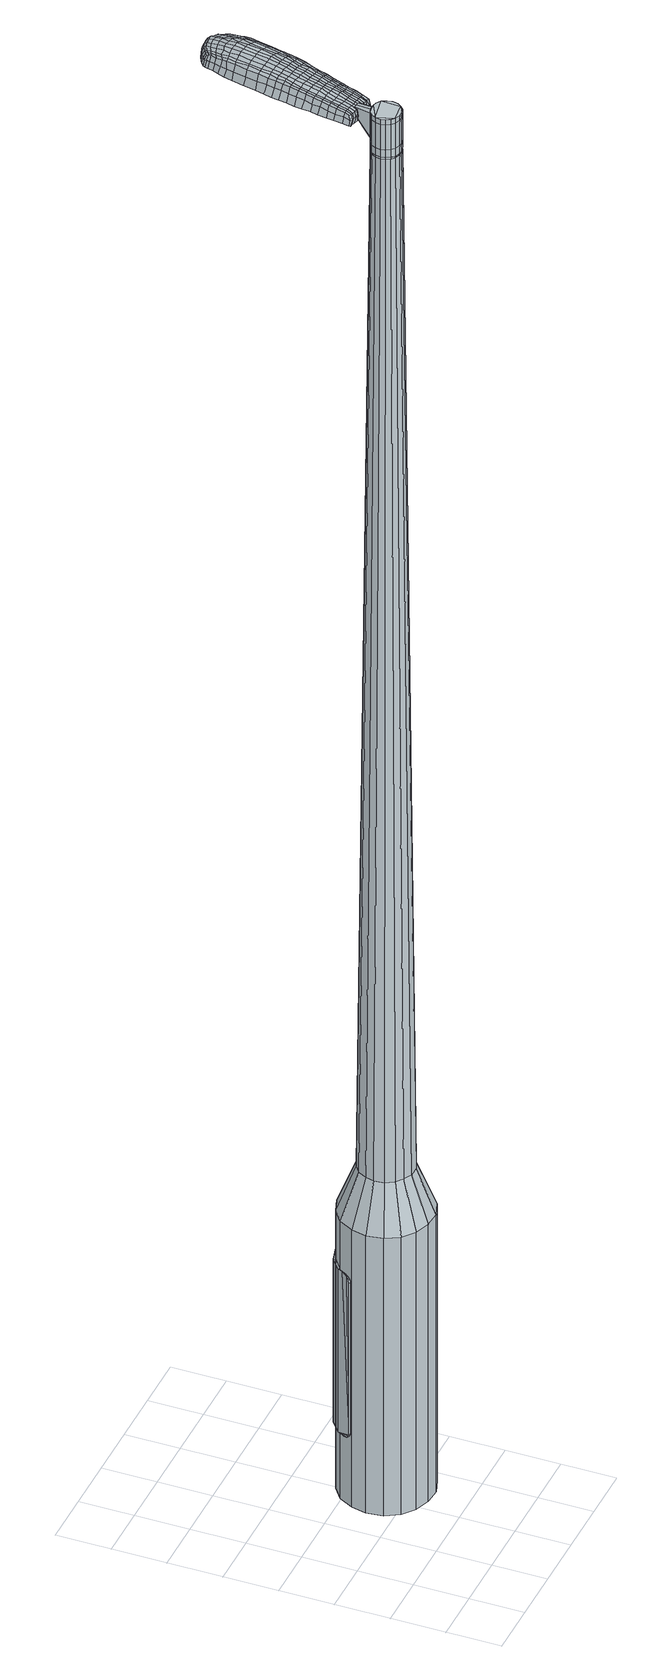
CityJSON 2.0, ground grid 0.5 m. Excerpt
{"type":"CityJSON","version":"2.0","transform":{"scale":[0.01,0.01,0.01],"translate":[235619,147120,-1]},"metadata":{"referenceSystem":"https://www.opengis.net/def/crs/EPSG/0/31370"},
"CityObjects":{
"object1":{"type":"GenericCityObject","attributes":{"cluster":632,"mean_distance_to_centroid":0.233,"new_centroid_x":235620.21,"new_centroid_y":147121.21,"mean_distance_to_camera":9.14,"H1":8.07,"H2":8.12,"Z_final":108.87,"cluster2":-1,"proj_x":235625.59,"proj_y":147122.25,"id_line":88685,"bearing_l":169.1,"distance":5.48,"orientation":"right","G_obj":79.1},"geometry":[{"type":"MultiSurface","lod":"2","boundaries":[[[0,1,2,3]],[[1,4,5,2]],[[4,6,7,5]],[[6,8,9,7]],[[8,10,11,9]],[[10,12,13,11]],[[12,14,15,13]],[[14,16,17,15]],[[16,18,19,17]],[[18,20,21,19]],[[20,22,23,21]],[[22,24,25,23]],[[24,26,27,25]],[[26,28,29,27]],[[28,30,31,29]],[[30,32,33,31]],[[32,34,35,33]],[[34,0,3,35]],[[36,37,38,39]],[[38,40,41,42]],[[41,43,42]],[[42,44,45,46]],[[45,47,46]],[[46,48,49,50]],[[49,51,50]],[[42,46,50,38]],[[50,52,39,38]],[[53,36,39]],[[2,5,7,35]],[[7,9,11,15]],[[11,13,15]],[[15,17,19,23]],[[19,21,23]],[[23,25,27,31]],[[27,29,31]],[[15,23,31,7]],[[31,33,35,7]],[[3,2,35]],[[1,0,54,55]],[[0,34,56,54]],[[34,32,57,56]],[[32,30,58,57]],[[30,28,59,58]],[[28,26,60,59]],[[26,24,61,60]],[[24,22,62,61]],[[22,20,63,62]],[[20,18,64,63]],[[18,16,65,64]],[[16,14,66,65]],[[14,12,67,66]],[[12,10,68,67]],[[10,8,69,68]],[[8,6,70,69]],[[6,4,71,70]],[[4,1,55,71]],[[55,54,72,73]],[[54,56,74,72]],[[56,57,75,74]],[[57,58,76,75]],[[58,59,77,76]],[[59,60,78,77]],[[60,61,79,78]],[[61,62,80,79]],[[62,63,81,80]],[[63,64,82,81]],[[64,65,83,82]],[[65,66,84,83]],[[66,67,85,84]],[[67,68,86,85]],[[68,69,87,86]],[[69,70,88,87]],[[70,71,89,88]],[[71,55,73,89]],[[72,90,91,92]],[[74,93,90,72]],[[94,95,93,74]],[[96,97,95,94]],[[77,98,97,96]],[[78,99,98,77]],[[79,100,99,78]],[[80,101,100,79]],[[102,103,101,80]],[[104,105,103,102]],[[83,106,105,104]],[[107,108,106,83]],[[109,110,108,107]],[[111,112,110,109]],[[113,114,112,111]],[[115,116,114,113]],[[117,118,116,115]],[[92,91,118,117]],[[119,120,121,122]],[[123,119,122,124]],[[125,123,124,126]],[[127,125,126,128]],[[129,127,128,130]],[[131,129,130,132]],[[133,131,132,134]],[[135,133,134,136]],[[137,135,136,138]],[[139,137,138,140]],[[141,139,140,142]],[[143,141,142,144]],[[145,143,144,146]],[[147,145,146,148]],[[149,147,148,150]],[[151,149,150,152]],[[73,72,92]],[[75,94,74]],[[75,76,96,94]],[[76,77,96]],[[81,102,80]],[[81,82,104,102]],[[82,83,104]],[[84,107,83]],[[84,85,109,107]],[[85,86,111,109]],[[86,87,113,111]],[[87,88,115,113]],[[88,89,117,115]],[[89,73,92,117]],[[153,91,90]],[[153,154,118,91]],[[154,155,116,118]],[[155,156,114,116]],[[156,157,112,114]],[[157,158,110,112]],[[158,159,108,110]],[[159,106,108]],[[160,105,106]],[[160,161,103,105]],[[161,101,103]],[[162,97,98]],[[162,163,95,97]],[[163,93,95]],[[39,52,151,164]],[[153,90,165,152]],[[53,39,164,120]],[[90,93,121,165]],[[36,53,120,119]],[[93,163,122,121]],[[37,36,119,123]],[[163,162,124,122]],[[38,37,123,125]],[[162,98,126,124]],[[40,38,125,127]],[[98,99,128,126]],[[41,40,127,129]],[[99,100,130,128]],[[43,41,129,131]],[[100,101,132,130]],[[42,43,131,133]],[[101,161,134,132]],[[44,42,133,135]],[[161,160,136,134]],[[45,44,135,137]],[[160,106,138,136]],[[47,45,137,139]],[[106,159,140,138]],[[46,47,139,141]],[[159,158,142,140]],[[48,46,141,143]],[[158,157,144,142]],[[49,48,143,145]],[[157,156,146,144]],[[51,49,145,147]],[[156,155,148,146]],[[50,51,147,149]],[[155,154,150,148]],[[52,50,149,151]],[[154,153,152,150]],[[151,152,166,167]],[[152,165,168,166]],[[165,121,169,168]],[[121,120,170,169]],[[120,164,171,170]],[[164,151,167,171]],[[172,173,174,175]],[[176,172,175,177]],[[172,176,178,179]],[[173,172,179,180]],[[181,182,183,184]],[[185,181,184,186]],[[181,185,187,188]],[[182,181,188,189]],[[190,191,192,193]],[[194,190,193,195]],[[190,194,196,197]],[[191,190,197,198]],[[199,200,201,202]],[[203,199,202,204]],[[199,203,205,206]],[[200,199,206,207]],[[208,209,210,211]],[[212,208,211,213]],[[208,212,214,215]],[[209,208,215,216]],[[217,218,219,220]],[[221,217,220,222]],[[217,221,223,224]],[[218,217,224,225]],[[226,227,228,229]],[[218,226,229,219]],[[226,218,225,230]],[[227,226,230,231]],[[232,233,234,235]],[[227,232,235,228]],[[232,227,231,236]],[[233,232,236,237]],[[238,176,177,239]],[[233,238,239,234]],[[238,233,237,240]],[[176,238,240,178]],[[241,242,243,244]],[[245,241,244,246]],[[241,245,247,248]],[[242,241,248,249]],[[250,251,252,253]],[[242,250,253,243]],[[250,242,249,254]],[[251,250,254,255]],[[256,257,258,259]],[[251,256,259,252]],[[256,251,255,260]],[[257,256,260,261]],[[262,263,264,265]],[[257,262,265,258]],[[262,257,261,266]],[[263,262,266,267]],[[268,173,180,269]],[[263,268,269,264]],[[268,263,267,270]],[[173,268,270,174]],[[271,272,273,274]],[[275,271,274,276]],[[271,275,277,278]],[[272,271,278,279]],[[280,281,282,283]],[[272,280,283,273]],[[280,272,279,284]],[[281,280,284,285]],[[286,287,288,289]],[[281,286,289,282]],[[286,281,285,290]],[[287,286,290,291]],[[292,185,186,293]],[[287,292,293,288]],[[292,287,291,294]],[[185,292,294,187]],[[295,296,297,298]],[[299,295,298,300]],[[295,299,301,302]],[[296,295,302,303]],[[304,305,306,307]],[[296,304,307,297]],[[304,296,303,308]],[[305,304,308,309]],[[310,311,312,313]],[[305,310,313,306]],[[310,305,309,314]],[[311,310,314,315]],[[316,317,318,319]],[[311,316,319,312]],[[316,311,315,320]],[[317,316,320,321]],[[322,182,189,323]],[[317,322,323,318]],[[322,317,321,324]],[[182,322,324,183]],[[325,211,210,326]],[[327,325,326,328]],[[325,327,329,330]],[[211,325,330,213]],[[331,327,328,332]],[[333,331,332,334]],[[331,333,335,336]],[[327,331,336,329]],[[337,333,334,338]],[[339,337,338,340]],[[337,339,341,342]],[[333,337,342,335]],[[343,339,340,344]],[[345,343,344,346]],[[343,345,347,348]],[[339,343,348,341]],[[349,345,346,350]],[[200,349,350,201]],[[349,200,207,351]],[[345,349,351,347]],[[352,353,198,197]],[[354,352,197,196]],[[352,354,355,356]],[[353,352,356,357]],[[358,359,357,356]],[[360,358,356,355]],[[358,360,361,362]],[[359,358,362,363]],[[364,365,363,362]],[[366,364,362,361]],[[364,366,367,368]],[[365,364,368,369]],[[370,371,369,368]],[[372,370,368,367]],[[370,372,205,203]],[[371,370,203,204]],[[373,374,375,376]],[[275,373,376,277]],[[373,275,276,377]],[[374,373,377,378]],[[379,194,195,380]],[[374,379,380,375]],[[379,374,378,381]],[[194,379,381,196]],[[382,383,384,385]],[[221,382,385,223]],[[382,221,222,386]],[[383,382,386,387]],[[388,389,390,391]],[[383,388,391,384]],[[388,383,387,392]],[[389,388,392,393]],[[394,191,198,395]],[[389,394,395,390]],[[394,389,393,396]],[[191,394,396,192]],[[397,398,399,400]],[[179,397,400,180]],[[397,179,178,401]],[[398,397,401,402]],[[403,404,405,406]],[[398,403,406,399]],[[403,398,402,407]],[[404,403,407,408]],[[409,202,201,410]],[[404,409,410,405]],[[409,404,408,411]],[[202,409,411,204]],[[412,413,414,415]],[[184,412,415,186]],[[412,184,183,416]],[[413,412,416,417]],[[418,206,205,419]],[[413,418,419,414]],[[418,413,417,420]],[[206,418,420,207]],[[421,422,423,424]],[[299,421,424,301]],[[421,299,300,425]],[[422,421,425,426]],[[427,212,213,428]],[[422,427,428,423]],[[427,422,426,429]],[[212,427,429,214]],[[430,431,432,433]],[[245,430,433,247]],[[430,245,246,434]],[[431,430,434,435]],[[436,437,438,439]],[[431,436,439,432]],[[436,431,435,440]],[[437,436,440,441]],[[442,209,216,443]],[[437,442,443,438]],[[442,437,441,444]],[[209,442,444,210]],[[445,446,435,434]],[[244,445,434,246]],[[445,244,243,447]],[[446,445,447,448]],[[449,450,441,440]],[[446,449,440,435]],[[449,446,448,451]],[[450,449,451,452]],[[453,326,210,444]],[[450,453,444,441]],[[453,450,452,454]],[[326,453,454,328]],[[455,456,457,458]],[[302,455,458,303]],[[455,302,301,424]],[[456,455,424,423]],[[459,330,329,460]],[[456,459,460,457]],[[459,456,423,428]],[[330,459,428,213]],[[461,462,448,447]],[[253,461,447,243]],[[461,253,252,463]],[[462,461,463,464]],[[465,466,452,451]],[[462,465,451,448]],[[465,462,464,467]],[[466,465,467,468]],[[469,332,328,454]],[[466,469,454,452]],[[469,466,468,470]],[[332,469,470,334]],[[471,472,473,474]],[[308,471,474,309]],[[471,308,303,458]],[[472,471,458,457]],[[475,336,335,476]],[[472,475,476,473]],[[475,472,457,460]],[[336,475,460,329]],[[477,478,464,463]],[[259,477,463,252]],[[477,259,258,479]],[[478,477,479,480]],[[481,482,468,467]],[[478,481,467,464]],[[481,478,480,483]],[[482,481,483,484]],[[485,338,334,470]],[[482,485,470,468]],[[485,482,484,486]],[[338,485,486,340]],[[487,488,489,490]],[[314,487,490,315]],[[487,314,309,474]],[[488,487,474,473]],[[491,342,341,492]],[[488,491,492,489]],[[491,488,473,476]],[[342,491,476,335]],[[493,494,480,479]],[[265,493,479,258]],[[493,265,264,495]],[[494,493,495,496]],[[497,498,484,483]],[[494,497,483,480]],[[497,494,496,499]],[[498,497,499,500]],[[501,344,340,486]],[[498,501,486,484]],[[501,498,500,502]],[[344,501,502,346]],[[503,504,505,506]],[[320,503,506,321]],[[503,320,315,490]],[[504,503,490,489]],[[507,348,347,508]],[[504,507,508,505]],[[507,504,489,492]],[[348,507,492,341]],[[509,510,496,495]],[[269,509,495,264]],[[509,269,180,400]],[[510,509,400,399]],[[511,512,500,499]],[[510,511,499,496]],[[511,510,399,406]],[[512,511,406,405]],[[513,350,346,502]],[[512,513,502,500]],[[513,512,405,410]],[[350,513,410,201]],[[514,515,417,416]],[[324,514,416,183]],[[514,324,321,506]],[[515,514,506,505]],[[516,351,207,420]],[[515,516,420,417]],[[516,515,505,508]],[[351,516,508,347]],[[517,518,378,377]],[[274,517,377,276]],[[517,274,273,519]],[[518,517,519,520]],[[521,354,196,381]],[[518,521,381,378]],[[521,518,520,522]],[[354,521,522,355]],[[523,524,525,526]],[[224,523,526,225]],[[523,224,223,385]],[[524,523,385,384]],[[527,528,529,530]],[[524,527,530,525]],[[527,524,384,391]],[[528,527,391,390]],[[531,353,357,532]],[[528,531,532,529]],[[531,528,390,395]],[[353,531,395,198]],[[533,534,520,519]],[[283,533,519,273]],[[533,283,282,535]],[[534,533,535,536]],[[537,360,355,522]],[[534,537,522,520]],[[537,534,536,538]],[[360,537,538,361]],[[539,540,541,542]],[[230,539,542,231]],[[539,230,225,526]],[[540,539,526,525]],[[543,544,545,546]],[[540,543,546,541]],[[543,540,525,530]],[[544,543,530,529]],[[547,359,363,548]],[[544,547,548,545]],[[547,544,529,532]],[[359,547,532,357]],[[549,550,536,535]],[[289,549,535,282]],[[549,289,288,551]],[[550,549,551,552]],[[553,366,361,538]],[[550,553,538,536]],[[553,550,552,554]],[[366,553,554,367]],[[555,556,557,558]],[[236,555,558,237]],[[555,236,231,542]],[[556,555,542,541]],[[559,560,561,562]],[[556,559,562,557]],[[559,556,541,546]],[[560,559,546,545]],[[563,365,369,564]],[[560,563,564,561]],[[563,560,545,548]],[[365,563,548,363]],[[565,566,552,551]],[[293,565,551,288]],[[565,293,186,415]],[[566,565,415,414]],[[567,372,367,554]],[[566,567,554,552]],[[567,566,414,419]],[[372,567,419,205]],[[568,569,402,401]],[[240,568,401,178]],[[568,240,237,558]],[[569,568,558,557]],[[570,571,408,407]],[[569,570,407,402]],[[570,569,557,562]],[[571,570,562,561]],[[572,371,204,411]],[[571,572,411,408]],[[572,571,561,564]],[[371,572,564,369]],[[573,574,575,576]],[[576,575,577,578]],[[579,577,575,580]],[[580,575,574,581]],[[582,583,584,585]],[[585,584,586,587]],[[588,586,584,589]],[[589,584,583,590]],[[591,592,593,594]],[[594,593,595,596]],[[597,595,593,598]],[[598,593,592,599]],[[600,601,602,603]],[[603,602,604,605]],[[606,604,602,607]],[[607,602,601,608]],[[609,610,611,612]],[[612,611,613,614]],[[615,613,611,616]],[[616,611,610,617]],[[618,619,620,621]],[[621,620,622,623]],[[624,622,620,625]],[[625,620,619,626]],[[627,628,629,630]],[[630,629,619,618]],[[626,619,629,631]],[[631,629,628,632]],[[633,634,635,636]],[[636,635,628,627]],[[632,628,635,637]],[[637,635,634,638]],[[578,577,639,640]],[[640,639,634,633]],[[638,634,639,641]],[[641,639,577,579]],[[642,643,644,645]],[[645,644,646,647]],[[648,646,644,649]],[[649,644,643,650]],[[651,652,653,654]],[[654,653,643,642]],[[650,643,653,655]],[[655,653,652,656]],[[657,658,659,660]],[[660,659,652,651]],[[656,652,659,661]],[[661,659,658,662]],[[663,664,665,666]],[[666,665,658,657]],[[662,658,665,667]],[[667,665,664,668]],[[581,574,669,670]],[[670,669,664,663]],[[668,664,669,671]],[[671,669,574,573]],[[672,673,674,675]],[[675,674,676,677]],[[678,676,674,679]],[[679,674,673,680]],[[681,682,683,684]],[[684,683,673,672]],[[680,673,683,685]],[[685,683,682,686]],[[687,688,689,690]],[[690,689,682,681]],[[686,682,689,691]],[[691,689,688,692]],[[587,586,693,694]],[[694,693,688,687]],[[692,688,693,695]],[[695,693,586,588]],[[696,697,698,699]],[[699,698,700,701]],[[702,700,698,703]],[[703,698,697,704]],[[705,706,707,708]],[[708,707,697,696]],[[704,697,707,709]],[[709,707,706,710]],[[711,712,713,714]],[[714,713,706,705]],[[710,706,713,715]],[[715,713,712,716]],[[717,718,719,720]],[[720,719,712,711]],[[716,712,719,721]],[[721,719,718,722]],[[590,583,723,724]],[[724,723,718,717]],[[722,718,723,725]],[[725,723,583,582]],[[609,612,726,727]],[[727,726,728,729]],[[730,728,726,731]],[[731,726,612,614]],[[729,728,732,733]],[[733,732,734,735]],[[736,734,732,737]],[[737,732,728,730]],[[735,734,738,739]],[[739,738,740,741]],[[742,740,738,743]],[[743,738,734,736]],[[741,740,744,745]],[[745,744,746,747]],[[748,746,744,749]],[[749,744,740,742]],[[747,746,750,751]],[[751,750,601,600]],[[608,601,750,752]],[[752,750,746,748]],[[599,753,754,598]],[[598,754,755,597]],[[756,755,754,757]],[[757,754,753,758]],[[758,759,760,757]],[[757,760,761,756]],[[762,761,760,763]],[[763,760,759,764]],[[764,765,766,763]],[[763,766,767,762]],[[768,767,766,769]],[[769,766,765,770]],[[770,771,772,769]],[[769,772,773,768]],[[606,773,772,604]],[[604,772,771,605]],[[774,775,776,777]],[[777,776,676,678]],[[677,676,776,778]],[[778,776,775,779]],[[596,595,780,781]],[[781,780,775,774]],[[779,775,780,782]],[[782,780,595,597]],[[783,784,785,786]],[[786,785,622,624]],[[623,622,785,787]],[[787,785,784,788]],[[789,790,791,792]],[[792,791,784,783]],[[788,784,791,793]],[[793,791,790,794]],[[599,592,795,796]],[[796,795,790,789]],[[794,790,795,797]],[[797,795,592,591]],[[798,799,800,801]],[[801,800,580,581]],[[579,580,800,802]],[[802,800,799,803]],[[804,805,806,807]],[[807,806,799,798]],[[803,799,806,808]],[[808,806,805,809]],[[600,603,810,811]],[[811,810,805,804]],[[809,805,810,812]],[[812,810,603,605]],[[813,814,815,816]],[[816,815,585,587]],[[582,585,815,817]],[[817,815,814,818]],[[606,607,819,820]],[[820,819,814,813]],[[818,814,819,821]],[[821,819,607,608]],[[822,823,824,825]],[[825,824,700,702]],[[701,700,824,826]],[[826,824,823,827]],[[614,613,828,829]],[[829,828,823,822]],[[827,823,828,830]],[[830,828,613,615]],[[831,832,833,834]],[[834,833,646,648]],[[647,646,833,835]],[[835,833,832,836]],[[837,838,839,840]],[[840,839,832,831]],[[836,832,839,841]],[[841,839,838,842]],[[617,610,843,844]],[[844,843,838,837]],[[842,838,843,845]],[[845,843,610,609]],[[836,846,847,835]],[[835,847,645,647]],[[642,645,847,848]],[[848,847,846,849]],[[842,850,851,841]],[[841,851,846,836]],[[849,846,851,852]],[[852,851,850,853]],[[609,727,854,845]],[[845,854,850,842]],[[853,850,854,855]],[[855,854,727,729]],[[856,857,858,859]],[[859,858,703,704]],[[702,703,858,825]],[[825,858,857,822]],[[730,731,860,861]],[[861,860,857,856]],[[822,857,860,829]],[[829,860,731,614]],[[849,862,848]],[[848,862,654,642]],[[651,654,862,863]],[[863,862,864]],[[853,865,866,852]],[[852,866,862,849]],[[864,862,866,867]],[[867,866,865,868]],[[729,733,869,855]],[[855,869,865,853]],[[868,865,869,870]],[[870,869,733,735]],[[871,872,873,874]],[[874,873,709,710]],[[704,709,873,859]],[[859,873,872,856]],[[736,737,875,876]],[[876,875,872,871]],[[856,872,875,861]],[[861,875,737,730]],[[864,877,878,863]],[[863,878,660,651]],[[657,660,878,879]],[[879,878,877,880]],[[868,881,882,867]],[[867,882,877,864]],[[880,877,882,883]],[[883,882,881,884]],[[735,739,885,870]],[[870,885,881,868]],[[884,881,885,886]],[[886,885,739,741]],[[887,888,889,890]],[[890,889,715,716]],[[710,715,889,874]],[[874,889,888,871]],[[742,743,891,892]],[[892,891,888,887]],[[871,888,891,876]],[[876,891,743,736]],[[880,893,894,879]],[[879,894,666,657]],[[663,666,894,895]],[[895,894,893,896]],[[884,897,898,883]],[[883,898,893,880]],[[896,893,898,899]],[[899,898,897,900]],[[741,745,901,886]],[[886,901,897,884]],[[900,897,901,902]],[[902,901,745,747]],[[903,904,905,906]],[[906,905,721,722]],[[716,721,905,890]],[[890,905,904,887]],[[748,749,907,908]],[[908,907,904,903]],[[887,904,907,892]],[[892,907,749,742]],[[896,909,910,895]],[[895,910,670,663]],[[581,670,910,801]],[[801,910,909,798]],[[900,911,912,899]],[[899,912,909,896]],[[798,909,912,807]],[[807,912,911,804]],[[747,751,913,902]],[[902,913,911,900]],[[804,911,913,811]],[[811,913,751,600]],[[818,914,915,817]],[[817,915,725,582]],[[722,725,915,906]],[[906,915,914,903]],[[608,752,916,821]],[[821,916,914,818]],[[903,914,916,908]],[[908,916,752,748]],[[779,917,918,778]],[[778,918,675,677]],[[672,675,918,919]],[[919,918,917,920]],[[597,755,921,782]],[[782,921,917,779]],[[920,917,921,922]],[[922,921,755,756]],[[923,924,925,926]],[[926,925,625,626]],[[624,625,925,786]],[[786,925,924,783]],[[927,928,929,930]],[[930,929,924,923]],[[783,924,929,792]],[[792,929,928,789]],[[758,753,931,932]],[[932,931,928,927]],[[789,928,931,796]],[[796,931,753,599]],[[920,933,934,919]],[[919,934,684,672]],[[681,684,934,935]],[[935,934,933,936]],[[756,761,937,922]],[[922,937,933,920]],[[936,933,937,938]],[[938,937,761,762]],[[939,940,941,942]],[[942,941,631,632]],[[626,631,941,926]],[[926,941,940,923]],[[943,944,945,946]],[[946,945,940,939]],[[923,940,945,930]],[[930,945,944,927]],[[764,759,947,948]],[[948,947,944,943]],[[927,944,947,932]],[[932,947,759,758]],[[936,949,950,935]],[[935,950,690,681]],[[687,690,950,951]],[[951,950,949,952]],[[762,767,953,938]],[[938,953,949,936]],[[952,949,953,954]],[[954,953,767,768]],[[955,956,957,958]],[[958,957,637,638]],[[632,637,957,942]],[[942,957,956,939]],[[959,960,961,962]],[[962,961,956,955]],[[939,956,961,946]],[[946,961,960,943]],[[770,765,963,964]],[[964,963,960,959]],[[943,960,963,948]],[[948,963,765,764]],[[952,965,966,951]],[[951,966,694,687]],[[587,694,966,816]],[[816,966,965,813]],[[768,773,967,954]],[[954,967,965,952]],[[813,965,967,820]],[[820,967,773,606]],[[803,968,969,802]],[[802,969,641,579]],[[638,641,969,958]],[[958,969,968,955]],[[809,970,971,808]],[[808,971,968,803]],[[955,968,971,962]],[[962,971,970,959]],[[605,771,972,812]],[[812,972,970,809]],[[959,970,972,964]],[[964,972,771,770]],[[573,576,175,174]],[[576,578,177,175]],[[588,589,188,187]],[[589,590,189,188]],[[591,594,193,192]],[[594,596,195,193]],[[615,616,215,214]],[[616,617,216,215]],[[618,621,220,219]],[[621,623,222,220]],[[627,630,229,228]],[[630,618,219,229]],[[633,636,235,234]],[[636,627,228,235]],[[578,640,239,177]],[[640,633,234,239]],[[648,649,248,247]],[[649,650,249,248]],[[650,655,254,249]],[[655,656,255,254]],[[656,661,260,255]],[[661,662,261,260]],[[662,667,266,261]],[[667,668,267,266]],[[668,671,270,267]],[[671,573,174,270]],[[678,679,278,277]],[[679,680,279,278]],[[680,685,284,279]],[[685,686,285,284]],[[686,691,290,285]],[[691,692,291,290]],[[692,695,294,291]],[[695,588,187,294]],[[696,699,298,297]],[[699,701,300,298]],[[705,708,307,306]],[[708,696,297,307]],[[711,714,313,312]],[[714,705,306,313]],[[717,720,319,318]],[[720,711,312,319]],[[590,724,323,189]],[[724,717,318,323]],[[774,777,376,375]],[[777,678,277,376]],[[596,781,380,195]],[[781,774,375,380]],[[623,787,386,222]],[[787,788,387,386]],[[788,793,392,387]],[[793,794,393,392]],[[794,797,396,393]],[[797,591,192,396]],[[701,826,425,300]],[[826,827,426,425]],[[827,830,429,426]],[[830,615,214,429]],[[831,834,433,432]],[[834,648,247,433]],[[837,840,439,438]],[[840,831,432,439]],[[617,844,443,216]],[[844,837,438,443]],[[973,974,975,976]],[[977,978,976,975]],[[979,980,981,982]],[[983,984,985,986]],[[974,987,988,975]],[[989,977,975,988]],[[990,979,982,991]],[[992,993,984,983]],[[987,994,995,988]],[[995,996,989,988]],[[997,990,991,998]],[[999,993,992,1000]],[[994,1001,1002,995]],[[1002,1003,996,995]],[[1004,997,998,1005]],[[1006,999,1000,1007]],[[1008,1009,1010,1011]],[[1012,1013,1009,1008]],[[1012,1014,1015,1013]],[[1014,1016,1017,1015]],[[1018,1019,1020,1021]],[[1022,1023,1019,1018]],[[1024,1025,1023,1022]],[[1026,1027,1025,1024]],[[1021,1010,1009,1018]],[[1018,1009,1013,1022]],[[1013,1015,1024,1022]],[[1015,1017,1026,1024]],[[982,981,978,977]],[[991,982,977,989]],[[996,998,991,989]],[[1003,1005,998,996]],[[983,986,980,979]],[[992,983,979,990]],[[1000,992,990,997]],[[1007,1000,997,1004]],[[984,1008,1011,985]],[[993,1012,1008,984]],[[1014,1012,993,999]],[[1016,1014,999,1006]],[[1028,1029,1030,1031]],[[1030,1032,1033,1034]],[[1030,1034,1035,1036]],[[1030,1036,1031]],[[1037,1028,1031,1038]],[[1039,1038,1031,1040]],[[1041,1040,1031]],[[1042,1030,1029,1043]],[[1044,1042,1043,1045]],[[1046,1044,1045,1047]],[[1048,1046,1047,1049]],[[1050,1048,1049,1051]],[[1051,1052,1053,1054]],[[1051,1054,1055,1056]],[[1051,1056,1057,1058]],[[1057,1059,1060,1061]],[[1057,1061,1062,1063]],[[1057,1063,1058]],[[1051,1058,1050]],[[1064,1065,1029,1028]],[[1066,1067,1032,1030]],[[1068,1069,1041,1031]],[[1065,1070,1043,1029]],[[1071,1066,1030,1042]],[[1070,1072,1045,1043]],[[1073,1071,1042,1044]],[[1072,1074,1047,1045]],[[1075,1073,1044,1046]],[[1074,1076,1049,1047]],[[1077,1075,1046,1048]],[[1076,1078,1051,1049]],[[1079,1077,1048,1050]],[[1078,1080,1052,1051]],[[1081,1082,1059,1057]],[[1083,1079,1050,1058]],[[1053,1052,1080,1084]],[[1054,1053,1084,1085]],[[1055,1054,1085,1086]],[[1056,1055,1086,1087]],[[1057,1056,1087,1081]],[[1088,1064,1028,1037]],[[1089,1088,1037,1038]],[[1090,1089,1038,1039]],[[1091,1090,1039,1040]],[[1069,1091,1040,1041]],[[1033,1032,1067,1092]],[[1060,1059,1082,1093]],[[1034,1033,1092,1094]],[[1035,1034,1094,1095]],[[1036,1035,1095,1096]],[[1031,1036,1096,1068]],[[1061,1060,1093,1097]],[[1062,1061,1097,1098]],[[1063,1062,1098,1099]],[[1058,1063,1099,1083]]]}]}
},
"vertices":[
[127,165,384],[141,159,384],[141,159,96],[127,165,96],[152,150,384],[152,150,96],[159,137,384],[159,137,96],[162,122,384],[162,122,96],[159,108,384],[159,108,96],[151,95,384],[151,95,96],[140,86,384],[140,86,96],[126,81,384],[126,81,96],[111,82,384],[111,82,96],[97,87,384],[97,87,96],[86,96,384],[86,96,96],[79,109,384],[79,109,96],[77,124,384],[77,124,96],[80,138,384],[80,138,96],[87,151,384],[87,151,96],[99,160,384],[99,160,96],[113,165,384],[113,165,96],[113,135,1524],[109,132,1524],[107,128,1524],[122,136,1524],[106,123,1524],[107,119,1524],[112,112,1524],[109,115,1524],[117,110,1524],[121,110,1524],[129,114,1524],[126,111,1524],[132,118,1524],[133,123,1524],[130,132,1524],[132,128,1524],[126,135,1524],[117,136,1524],[124,148,429],[132,145,429],[115,148,429],[107,145,429],[100,140,429],[96,132,429],[94,124,429],[95,115,429],[100,107,429],[106,102,429],[114,98,429],[123,98,429],[131,101,429],[138,107,429],[143,114,429],[144,123,429],[143,131,429],[139,139,429],[122,136,1483],[126,135,1483],[117,136,1483],[113,135,1483],[109,132,1483],[107,128,1483],[106,123,1483],[107,119,1483],[109,115,1483],[112,112,1483],[117,110,1483],[121,110,1483],[126,111,1483],[129,114,1483],[132,118,1483],[133,123,1483],[132,128,1483],[130,132,1483],[122,136,1485],[126,134,1485],[126,134,1483],[117,136,1485],[113,134,1483],[113,134,1485],[110,132,1483],[110,132,1485],[107,128,1485],[106,123,1485],[107,119,1485],[109,115,1485],[113,112,1483],[113,112,1485],[117,111,1483],[117,111,1485],[121,110,1485],[125,112,1483],[125,112,1485],[129,115,1483],[129,115,1485],[131,119,1483],[131,119,1485],[132,123,1483],[132,123,1485],[131,127,1483],[131,127,1485],[129,131,1483],[129,131,1485],[113,135,1519],[117,136,1519],[117,136,1493],[113,135,1493],[109,132,1519],[109,132,1493],[107,128,1519],[107,128,1493],[106,123,1519],[106,123,1493],[107,119,1519],[107,119,1493],[109,115,1519],[109,115,1493],[112,112,1519],[112,112,1493],[117,110,1519],[117,110,1493],[121,110,1519],[121,110,1493],[126,111,1519],[126,111,1493],[129,114,1519],[129,114,1493],[132,118,1519],[132,118,1493],[133,123,1519],[133,123,1493],[132,128,1519],[132,128,1493],[130,132,1519],[130,132,1493],[126,135,1519],[126,135,1493],[126,135,1485],[130,132,1485],[132,128,1485],[133,123,1485],[132,118,1485],[129,114,1485],[126,111,1485],[117,110,1485],[112,112,1485],[109,132,1485],[113,135,1485],[122,136,1519],[122,136,1493],[128,154,1513],[128,154,1518],[125,155,1513],[122,155,1513],[122,155,1518],[125,155,1518],[159,224,1519],[157,217,1518],[159,218,1509],[160,225,1510],[160,232,1519],[162,233,1510],[159,231,1526],[157,223,1525],[155,216,1525],[121,231,1519],[120,224,1518],[121,223,1525],[122,230,1525],[122,240,1519],[123,239,1526],[121,241,1510],[119,233,1510],[118,226,1509],[152,300,1519],[155,299,1519],[156,300,1513],[152,301,1513],[148,300,1519],[148,301,1513],[147,298,1524],[152,298,1524],[155,298,1524],[138,227,1530],[137,220,1529],[140,219,1529],[141,227,1530],[140,236,1531],[143,236,1531],[136,237,1530],[134,228,1530],[133,221,1529],[123,148,1512],[125,147,1512],[126,149,1517],[123,149,1517],[120,149,1512],[120,150,1517],[120,149,1506],[123,149,1506],[126,148,1506],[168,282,1519],[168,279,1519],[170,280,1512],[170,283,1512],[168,285,1518],[170,285,1512],[167,284,1522],[167,282,1523],[167,279,1524],[168,274,1519],[167,268,1519],[169,269,1512],[169,275,1512],[166,274,1524],[166,268,1525],[166,263,1519],[165,255,1519],[167,256,1511],[168,263,1511],[165,262,1526],[163,254,1526],[163,244,1519],[165,245,1510],[161,243,1526],[140,152,1513],[142,159,1513],[141,159,1518],[139,152,1517],[139,147,1512],[138,148,1516],[140,147,1506],[142,153,1507],[144,160,1507],[144,167,1514],[146,174,1515],[145,173,1520],[143,166,1519],[146,168,1507],[148,175,1507],[148,181,1515],[150,188,1516],[148,188,1522],[146,181,1521],[149,182,1508],[151,189,1508],[152,196,1517],[153,203,1517],[152,202,1524],[150,195,1523],[153,197,1508],[155,204,1509],[155,210,1518],[153,209,1524],[157,211,1509],[133,290,1519],[132,287,1519],[134,286,1524],[135,289,1523],[134,292,1518],[135,291,1522],[133,293,1512],[132,291,1512],[131,288,1512],[131,282,1519],[129,276,1519],[131,275,1525],[132,281,1524],[130,283,1512],[128,278,1512],[128,270,1519],[126,263,1519],[128,262,1526],[129,270,1526],[127,272,1511],[125,264,1511],[124,251,1519],[125,250,1526],[123,253,1510],[111,158,1513],[112,166,1513],[111,167,1507],[110,159,1507],[110,152,1512],[110,153,1506],[111,153,1516],[112,157,1517],[113,165,1518],[113,173,1514],[114,180,1515],[113,182,1507],[112,174,1507],[114,172,1519],[115,179,1520],[115,188,1515],[116,195,1516],[114,197,1508],[114,189,1508],[116,187,1521],[117,194,1522],[117,203,1517],[118,210,1517],[116,211,1509],[115,204,1508],[118,201,1523],[119,209,1524],[119,217,1518],[117,219,1509],[120,216,1524],[124,154,1519],[127,154,1519],[126,162,1520],[128,161,1520],[123,162,1520],[121,155,1519],[127,169,1522],[130,169,1522],[128,176,1523],[131,176,1523],[125,177,1523],[124,170,1521],[130,184,1524],[132,183,1524],[131,191,1525],[134,190,1525],[128,192,1525],[127,184,1524],[132,198,1526],[135,198,1526],[134,206,1527],[137,205,1527],[130,206,1527],[129,199,1526],[135,213,1528],[138,212,1528],[132,213,1528],[151,295,1527],[155,295,1527],[147,295,1526],[146,291,1527],[150,291,1528],[154,290,1528],[149,285,1529],[153,284,1529],[145,285,1528],[143,278,1530],[147,278,1530],[151,277,1530],[146,270,1531],[150,270,1531],[142,271,1530],[140,262,1531],[144,261,1531],[148,261,1531],[142,249,1531],[145,248,1531],[138,249,1531],[136,294,1518],[138,296,1519],[138,297,1513],[135,295,1513],[136,292,1523],[139,294,1523],[143,298,1519],[142,299,1513],[143,296,1524],[168,287,1518],[166,289,1518],[166,288,1523],[167,286,1523],[169,288,1513],[167,290,1513],[165,292,1519],[162,295,1519],[161,294,1524],[164,291,1523],[165,293,1513],[162,296,1513],[159,298,1519],[158,296,1524],[159,299,1513],[155,223,1528],[153,224,1528],[152,217,1528],[154,216,1527],[157,232,1528],[155,232,1529],[151,224,1529],[148,225,1530],[146,218,1529],[149,217,1528],[153,233,1529],[150,234,1530],[144,226,1530],[143,219,1529],[146,235,1531],[124,229,1528],[126,229,1529],[127,238,1529],[125,238,1528],[122,222,1527],[125,222,1528],[130,229,1529],[131,237,1530],[129,221,1528],[111,150,1512],[113,150,1512],[114,151,1517],[112,151,1517],[110,151,1506],[112,151,1506],[116,149,1512],[117,150,1517],[116,150,1506],[137,145,1512],[136,145,1512],[137,146,1506],[138,146,1506],[137,146,1517],[135,147,1517],[133,146,1512],[131,146,1512],[131,147,1506],[134,147,1506],[133,147,1517],[131,148,1517],[128,147,1512],[128,148,1506],[128,148,1517],[138,152,1519],[136,152,1519],[140,159,1520],[138,159,1520],[134,152,1519],[132,153,1519],[136,160,1520],[133,160,1520],[129,153,1519],[131,161,1520],[113,157,1519],[115,156,1519],[116,164,1520],[114,164,1520],[118,156,1519],[119,163,1520],[141,166,1521],[140,167,1521],[143,173,1522],[142,174,1522],[137,167,1521],[135,167,1521],[139,174,1522],[136,175,1523],[132,168,1522],[134,175,1523],[115,171,1521],[117,171,1521],[118,178,1522],[116,179,1522],[120,170,1521],[122,178,1522],[145,181,1523],[143,181,1523],[147,188,1524],[145,188,1524],[141,181,1523],[138,182,1524],[142,189,1525],[140,189,1525],[135,183,1524],[137,190,1525],[117,186,1523],[119,186,1523],[120,193,1524],[118,194,1524],[123,185,1524],[124,192,1525],[148,195,1525],[147,195,1525],[150,202,1526],[148,203,1526],[144,196,1526],[141,196,1526],[146,203,1527],[143,204,1527],[138,197,1526],[140,204,1527],[119,201,1525],[121,200,1525],[123,208,1526],[120,208,1526],[125,200,1526],[126,207,1527],[152,209,1527],[150,210,1527],[147,210,1527],[144,211,1528],[141,212,1528],[121,215,1527],[124,215,1527],[127,214,1528],[136,290,1525],[138,292,1525],[135,287,1526],[137,288,1526],[142,294,1526],[141,290,1527],[166,283,1525],[165,286,1525],[165,282,1526],[166,280,1525],[163,289,1525],[161,291,1526],[160,287,1527],[163,285,1526],[158,293,1526],[157,289,1527],[134,282,1526],[136,283,1527],[132,276,1527],[134,277,1528],[140,284,1528],[139,277,1529],[165,275,1526],[164,277,1527],[163,270,1528],[165,269,1527],[162,279,1527],[159,281,1528],[158,274,1529],[161,272,1528],[156,283,1528],[155,276,1530],[131,270,1528],[133,270,1529],[129,262,1528],[131,262,1529],[137,271,1529],[136,262,1530],[164,263,1528],[162,264,1528],[160,256,1529],[162,255,1528],[160,266,1529],[157,267,1530],[155,259,1530],[158,257,1530],[153,269,1530],[151,260,1531],[127,250,1529],[129,250,1529],[133,250,1530],[160,243,1528],[158,244,1529],[155,245,1530],[152,246,1530],[149,247,1531],[157,218,1509],[155,217,1518],[157,224,1518],[158,225,1509],[158,233,1519],[160,234,1510],[157,232,1525],[155,224,1525],[153,217,1525],[123,223,1525],[122,224,1518],[123,231,1518],[124,230,1525],[124,239,1519],[125,238,1525],[123,241,1510],[121,233,1509],[120,226,1509],[155,298,1513],[155,297,1519],[152,298,1519],[152,299,1513],[148,297,1519],[148,298,1513],[148,296,1524],[151,296,1524],[155,296,1524],[140,220,1528],[137,220,1528],[138,228,1529],[141,227,1529],[140,236,1529],[143,236,1529],[136,237,1529],[135,228,1529],[133,221,1528],[126,151,1516],[126,150,1512],[123,150,1512],[123,151,1516],[120,151,1512],[121,152,1516],[120,152,1506],[123,151,1506],[126,150,1506],[168,280,1512],[166,279,1519],[166,282,1518],[168,283,1512],[166,284,1518],[168,285,1512],[165,284,1522],[165,282,1523],[165,279,1523],[167,269,1512],[165,269,1519],[166,274,1519],[167,275,1512],[164,274,1524],[164,268,1525],[165,256,1511],[163,255,1519],[164,263,1519],[166,264,1511],[163,262,1525],[162,255,1526],[161,244,1519],[163,245,1510],[159,243,1526],[139,160,1518],[140,160,1513],[139,153,1513],[137,152,1517],[137,148,1512],[137,149,1515],[138,149,1506],[140,153,1506],[142,161,1507],[143,174,1520],[144,175,1514],[142,167,1514],[141,167,1519],[144,168,1507],[146,175,1507],[146,189,1522],[148,189,1516],[146,182,1515],[145,181,1521],[148,183,1508],[150,190,1508],[150,203,1523],[151,203,1517],[150,196,1516],[148,196,1522],[151,197,1508],[153,204,1508],[153,210,1517],[152,210,1524],[155,211,1509],[135,285,1523],[134,286,1519],[135,289,1518],[136,288,1523],[136,291,1518],[137,290,1522],[135,292,1512],[134,290,1512],[133,287,1512],[133,275,1525],[131,276,1519],[133,281,1519],[134,280,1524],[132,283,1512],[130,277,1512],[129,261,1526],[128,262,1519],[130,270,1519],[131,269,1525],[129,271,1511],[127,264,1511],[126,251,1519],[127,250,1526],[125,253,1510],[113,166,1507],[114,165,1513],[113,158,1513],[112,159,1506],[112,153,1512],[111,154,1506],[113,153,1515],[114,157,1517],[115,164,1518],[115,182,1507],[116,180,1514],[115,173,1514],[114,174,1507],[116,172,1519],[117,179,1520],[116,196,1508],[118,195,1516],[117,188,1515],[115,189,1508],[118,187,1521],[119,194,1522],[118,211,1508],[120,210,1517],[119,202,1516],[117,204,1508],[120,201,1522],[121,209,1523],[121,217,1517],[119,218,1509],[122,216,1524],[124,155,1518],[127,155,1518],[126,162,1519],[128,162,1519],[123,163,1519],[122,156,1518],[127,170,1520],[130,169,1520],[128,177,1521],[131,176,1521],[125,178,1521],[124,170,1520],[130,184,1523],[133,184,1523],[131,192,1524],[134,191,1524],[128,192,1524],[127,185,1523],[133,199,1525],[135,198,1525],[134,206,1526],[137,205,1526],[131,207,1526],[129,199,1525],[135,213,1527],[138,213,1527],[132,214,1527],[154,293,1526],[151,294,1526],[147,294,1525],[146,290,1526],[150,290,1526],[153,290,1526],[152,283,1528],[149,284,1528],[145,284,1527],[144,277,1528],[147,277,1529],[151,276,1529],[150,269,1530],[146,270,1530],[142,270,1529],[141,262,1530],[144,261,1530],[148,261,1530],[145,248,1530],[142,249,1530],[138,249,1530],[139,295,1513],[139,294,1518],[137,292,1518],[136,293,1512],[138,291,1523],[140,292,1523],[143,296,1519],[143,297,1513],[143,294,1523],[164,287,1523],[165,288,1518],[166,286,1518],[165,285,1523],[167,287,1512],[166,289,1512],[160,292,1523],[161,294,1519],[163,291,1519],[162,290,1523],[164,292,1513],[161,294,1513],[158,296,1519],[157,294,1524],[158,297,1513],[151,217,1527],[153,224,1527],[154,224,1527],[152,217,1526],[156,232,1527],[155,233,1528],[146,219,1528],[147,226,1528],[150,225,1528],[149,218,1527],[152,233,1528],[149,234,1529],[144,226,1529],[143,219,1528],[146,235,1529],[128,238,1528],[126,229,1527],[125,229,1527],[126,238,1527],[124,222,1526],[125,222,1527],[130,229,1528],[132,238,1528],[129,222,1527],[114,153,1516],[113,152,1512],[112,152,1512],[113,153,1516],[112,153,1506],[113,153,1506],[117,151,1512],[117,152,1516],[116,152,1506],[137,148,1506],[136,148,1512],[137,147,1512],[138,148,1506],[136,148,1516],[136,149,1516],[132,149,1506],[131,149,1512],[134,148,1512],[135,149,1506],[133,149,1516],[131,150,1516],[128,149,1512],[129,150,1506],[128,150,1516],[136,153,1518],[137,153,1518],[139,160,1519],[138,160,1519],[132,154,1518],[134,153,1518],[136,160,1519],[133,161,1519],[129,154,1518],[131,161,1519],[116,164,1519],[115,157,1518],[114,157,1518],[115,164,1519],[118,157,1518],[119,164,1519],[140,167,1520],[142,174,1521],[141,174,1521],[135,168,1520],[137,168,1520],[139,175,1521],[136,175,1521],[132,169,1520],[134,176,1521],[118,179,1521],[117,172,1520],[116,172,1520],[117,179,1521],[121,171,1520],[122,178,1521],[143,182,1522],[144,181,1522],[146,189,1523],[145,189,1523],[138,183,1522],[141,182,1522],[142,189,1523],[139,190,1524],[135,183,1523],[137,190,1524],[121,194,1523],[120,186,1522],[118,186,1522],[120,194,1523],[123,186,1522],[124,193,1523],[146,196,1524],[147,196,1524],[149,203,1525],[148,203,1525],[141,197,1525],[144,196,1524],[145,204,1525],[143,204,1526],[138,198,1525],[140,205,1526],[123,208,1525],[122,201,1524],[121,201,1524],[122,208,1525],[125,200,1524],[127,207,1525],[150,210,1526],[151,210,1526],[144,211,1527],[147,211,1526],[141,212,1527],[124,215,1526],[123,215,1526],[128,215,1526],[139,290,1524],[137,289,1524],[136,286,1525],[138,287,1525],[143,292,1525],[142,289,1525],[164,282,1525],[164,285,1524],[165,283,1524],[164,280,1525],[159,286,1526],[160,290,1525],[162,288,1524],[162,284,1525],[157,292,1525],[157,288,1526],[137,282,1526],[135,281,1526],[133,275,1526],[135,276,1527],[141,283,1526],[139,277,1527],[162,270,1527],[163,276,1526],[164,275,1526],[163,269,1526],[157,274,1528],[158,281,1527],[161,278,1526],[160,272,1527],[155,282,1527],[154,275,1528],[134,270,1527],[132,269,1527],[130,261,1527],[132,262,1528],[138,270,1528],[136,262,1529],[160,256,1528],[161,264,1527],[162,263,1527],[161,255,1527],[154,259,1529],[156,267,1529],[159,266,1528],[157,257,1528],[153,268,1529],[151,260,1530],[130,250,1528],[128,250,1528],[134,250,1529],[157,244,1528],[158,244,1528],[152,246,1529],[155,245,1529],[149,247,1530],[138,148,1508],[131,149,1508],[139,181,1509],[147,180,1509],[144,202,1510],[152,201,1510],[152,241,1512],[161,239,1512],[157,221,1511],[148,223,1511],[155,259,1513],[157,272,1514],[166,270,1514],[164,257,1513],[125,151,1508],[131,183,1509],[135,204,1510],[143,243,1512],[139,225,1511],[146,260,1513],[149,274,1514],[118,152,1508],[123,184,1509],[127,205,1510],[133,244,1512],[130,227,1511],[140,275,1514],[137,262,1513],[112,153,1508],[115,186,1509],[118,207,1510],[124,246,1512],[121,228,1511],[131,277,1514],[128,264,1513],[159,285,1514],[159,290,1514],[166,289,1514],[168,284,1514],[151,287,1514],[152,291,1514],[143,288,1514],[145,293,1514],[135,290,1514],[138,294,1514],[157,295,1515],[155,299,1515],[156,299,1515],[161,294,1515],[153,296,1515],[153,299,1515],[149,297,1515],[152,299,1515],[144,298,1515],[151,300,1515],[85,149,334],[87,153,334],[87,153,165],[79,140,171],[85,149,165],[83,146,165],[81,143,166],[80,142,167],[80,141,169],[83,146,334],[81,143,333],[80,142,332],[80,141,331],[79,140,328],[98,162,165],[98,162,334],[113,166,165],[113,166,334],[128,166,165],[128,166,334],[142,161,165],[142,161,334],[153,151,165],[153,151,334],[155,147,334],[157,144,334],[159,142,333],[160,140,332],[160,139,331],[160,138,328],[155,147,165],[160,138,171],[160,139,169],[160,140,167],[159,142,166],[157,144,165],[87,148,334],[89,151,334],[89,151,165],[87,148,165],[82,139,171],[82,139,328],[100,159,334],[100,159,165],[113,164,334],[113,164,165],[127,163,334],[127,163,165],[140,158,334],[140,158,165],[151,149,334],[151,149,165],[153,146,334],[158,137,328],[158,137,171],[153,146,165],[155,143,334],[156,140,333],[157,139,332],[158,138,331],[85,144,334],[84,142,333],[83,140,332],[82,139,331],[85,144,165],[158,138,169],[84,142,166],[83,140,167],[82,139,169],[157,139,167],[156,140,166],[155,143,165]
]}
